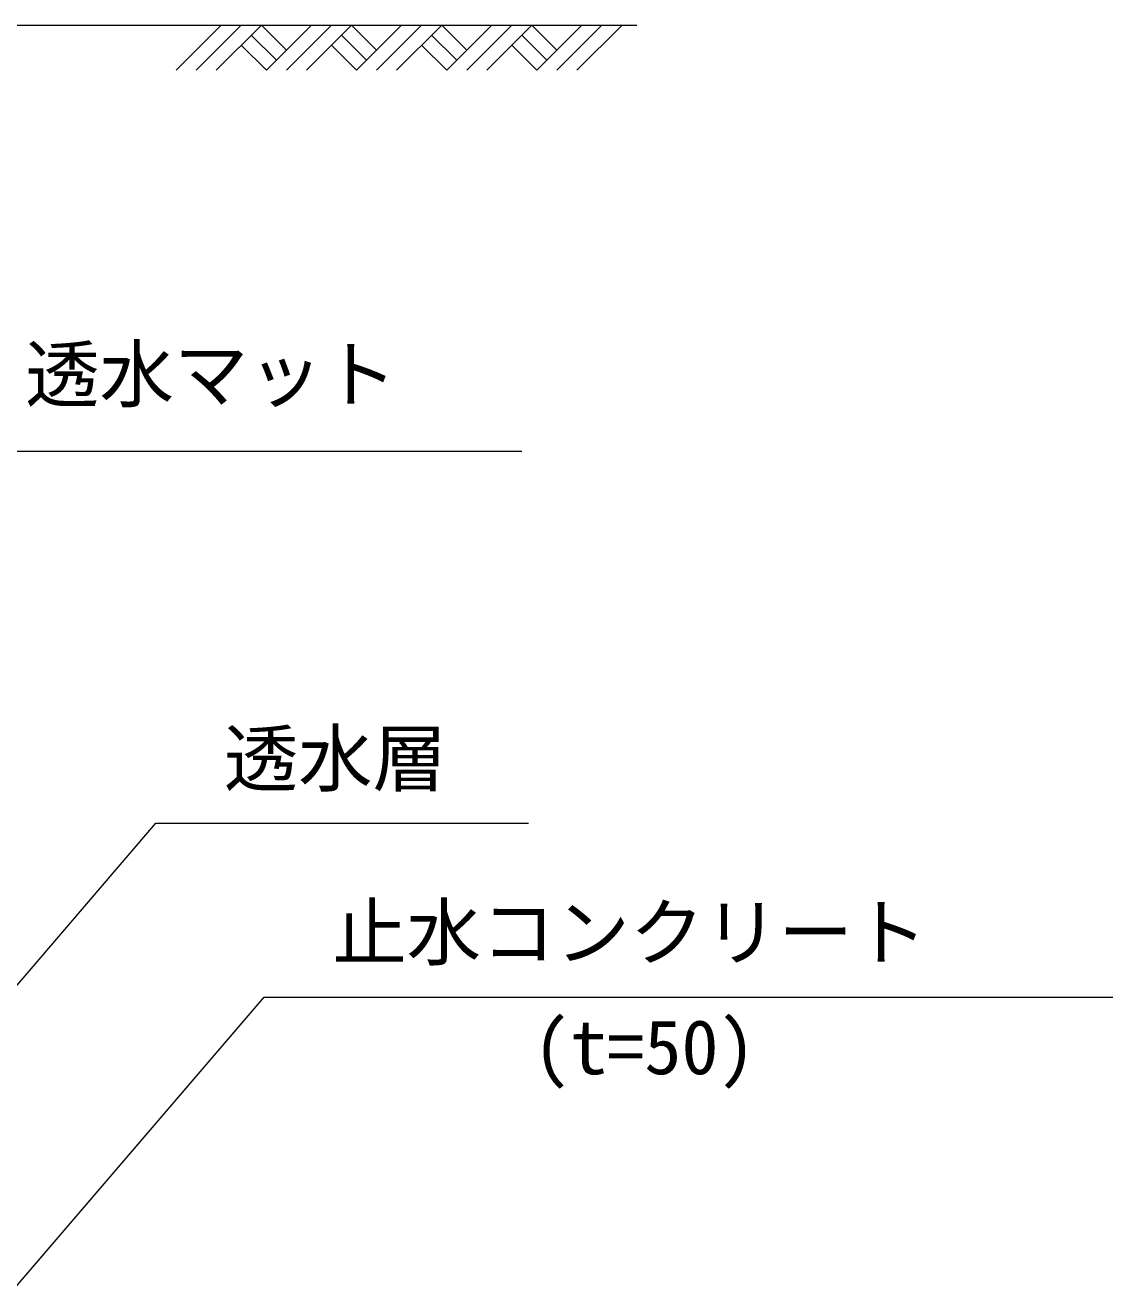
# Model space of a CAD drawing. Units: millimetres, scale not verified. Extents: x 748 to 253048, y 13754 to 73154.
# Drawn here: x 100713 to 105830, y 48082 to 54030 of the extents above; entities that cross this region are included whole.
import ezdxf
from ezdxf.enums import TextEntityAlignment as Align

# ---------------------------------------------------------------- set-up
doc = ezdxf.new("R2010")
doc.units = ezdxf.units.MM
doc.header["$LTSCALE"] = 300
for name, color, linetype, lineweight in [('D-DCR', 7, 'Continuous', 18), ('D-STR', 1, 'Continuous', 18), ('D-STR-HTXT', 7, 'Continuous', 18)]:
    doc.layers.add(name, color=color, linetype=linetype, lineweight=lineweight)
doc.styles.add('ＭＳ ゴシック', font='')
doc.styles.get('ＭＳ ゴシック').set_extended_font_data('MS Gothic')

msp = doc.modelspace()

# ---------------------------------------------------------------- linework, layer by layer
at = {"layer": 'D-DCR'}
for p, q in [((101423.4, 53817.6), (101635.5, 54029.7)), ((101517.7, 53817.6), (101729.8, 54029.7)), ((101612, 53817.6), (101824.1, 54029.7)), ((101824.1, 54029.7), (101942, 53911.9)), ((101847.7, 53817.6), (102059.8, 54029.7)), ((101942, 53817.6), (102154.1, 54029.7)), ((102036.2, 53817.6), (102248.4, 54029.7)), ((102248.4, 54029.7), (102366.2, 53911.9)), ((102271.9, 53817.6), (102484.1, 54029.7)), ((102366.2, 53817.6), (102578.4, 54029.7)), ((102460.5, 53817.6), (102672.6, 54029.7)), ((102672.6, 54029.7), (102790.5, 53911.9)), ((102696.2, 53817.6), (102908.3, 54029.7)), ((102790.5, 53817.6), (103002.6, 54029.7)), ((102884.8, 53817.6), (103096.9, 54029.7)), ((103096.9, 54029.7), (103214.7, 53911.9)), ((103120.5, 53817.6), (103332.6, 54029.7)), ((103214.7, 53817.6), (103426.9, 54029.7)), ((103309, 53817.6), (103521.2, 54029.7)), ((101777, 53982.6), (101894.8, 53864.7)), ((102201.2, 53982.6), (102319.1, 53864.7)), ((102625.5, 53982.6), (102743.3, 53864.7)), ((103049.8, 53982.6), (103167.6, 53864.7)), ((101729.8, 53935.4), (101847.7, 53817.6)), ((102154.1, 53935.4), (102271.9, 53817.6)), ((102578.4, 53935.4), (102696.2, 53817.6)), ((103002.6, 53935.4), (103120.5, 53817.6))]:
    msp.add_line(p, q, dxfattribs=at)
at = {"layer": 'D-STR'}
msp.add_line((99396.7, 54029.7), (103590.1, 54029.7), dxfattribs=at)
at = {"layer": 'D-STR-HTXT'}
for p, q in [((99528.9, 52024.5), (103050.2, 52024.5)), ((100115.1, 48858.5), (101327.4, 50273)), ((101327.4, 50273), (103081.6, 50273)), ((100661.1, 48081.6), (101837.7, 49454.5)), ((101837.7, 49454.5), (105829.9, 49454.5))]:
    msp.add_line(p, q, dxfattribs=at)

# ---------------------------------------------------------------- texts
at = {"layer": 'D-STR-HTXT', "color": 1, "style": 'ＭＳ ゴシック'}
for s, p in [('透水マット', (100712.5, 52181.7)), ('透水層', (101647.4, 50373)), ('止水コンクリート', (102157.7, 49554.5)), ('(t=50)', (103102.4, 49014.4))]:
    msp.add_text(s, height=256.6, dxfattribs=at).set_placement(p, align=Align.BOTTOM_LEFT)

doc.saveas('drawing.dxf')
